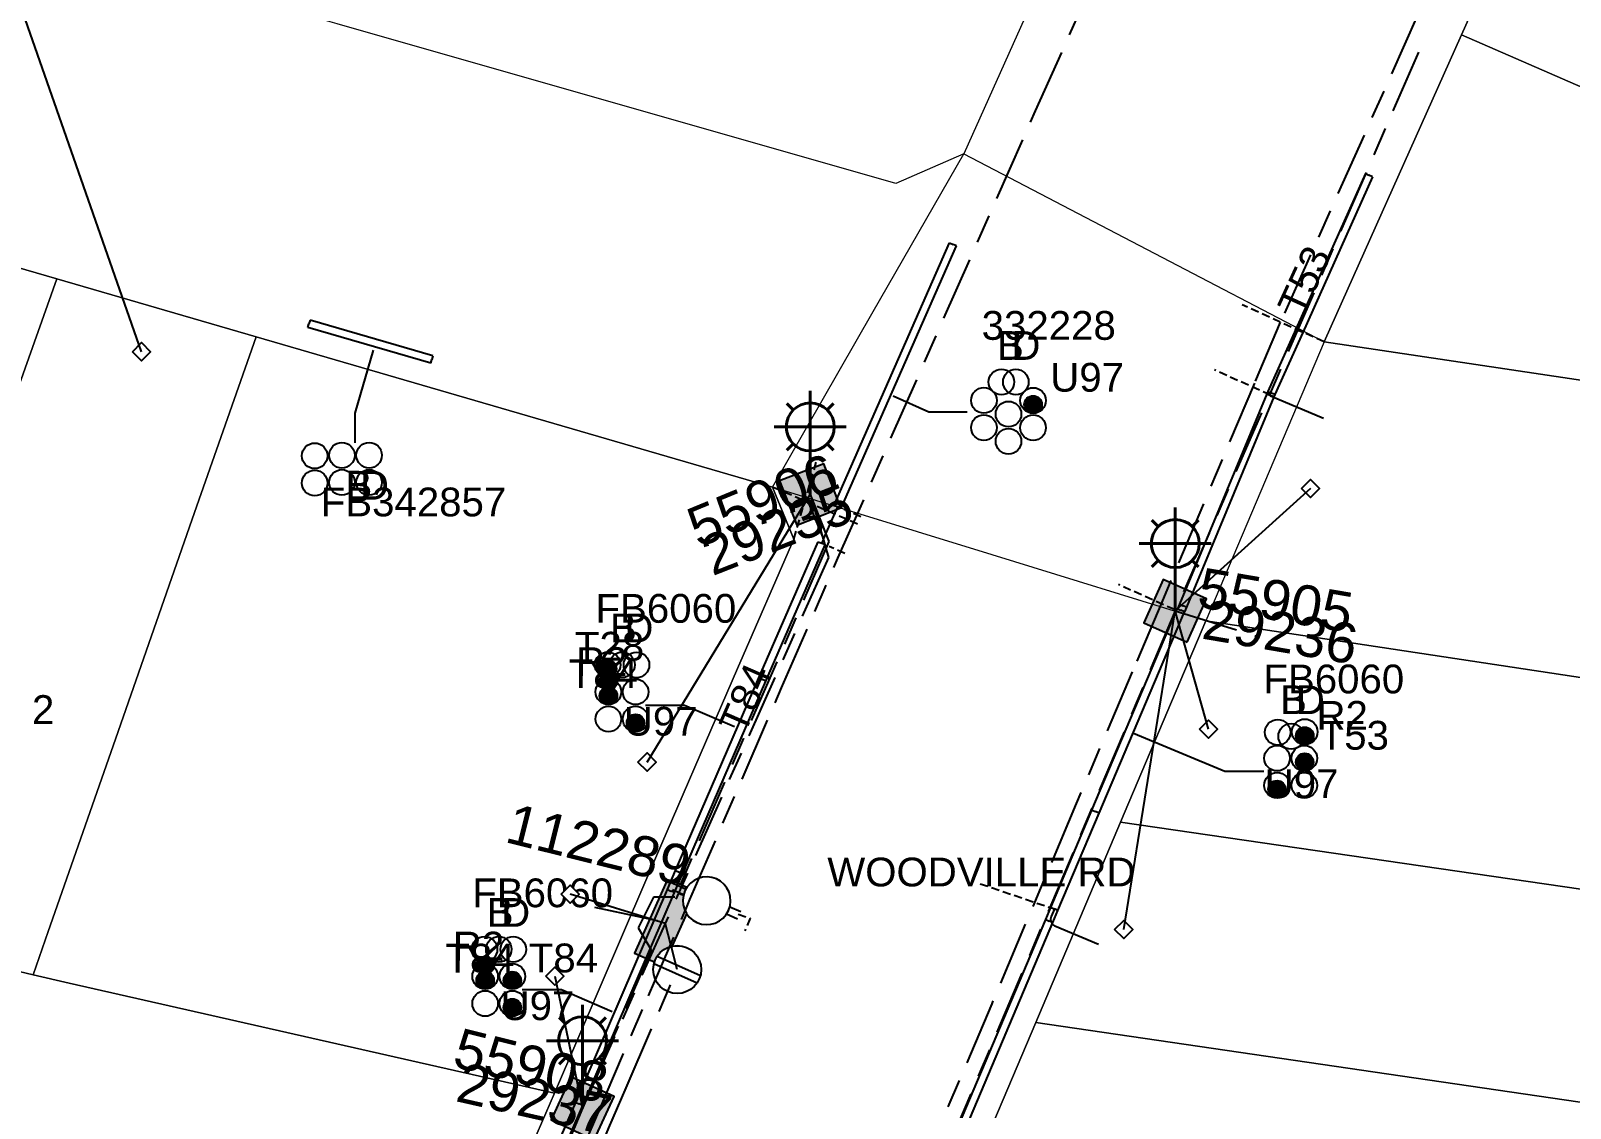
# Model space of a CAD drawing. Header units: metres. Extents: x 314484 to 315473, y 6253544 to 6254134.
# Drawn here: x 314907.1 to 315003.4, y 6254000.6 to 6254067.9 of the extents above; entities that cross this region are included whole.
import ezdxf
from ezdxf.enums import TextEntityAlignment as Align

# ---------------------------------------------------------------- set-up
doc = ezdxf.new("R2010")
doc.units = ezdxf.units.M
doc.linetypes.add('Cable Exist UG', pattern=[8.2, 4, -1.2, 1.8, -1.2])
doc.linetypes.add('DASHED', pattern=[0.75, 0.5, -0.25])
doc.layers.get('0').update_dxf_attribs({"color": 6})
for name, color, linetype, lineweight in [('Cadastre Buildings_SP_EXT', 9, 'Continuous', 5), ('Cadastre Land Parcels_SP_EXT', 9, 'Continuous', 5), ('Cadastre Roads_SP_EXT', 9, 'Continuous', 5)]:
    doc.layers.add(name, color=color, linetype=linetype, lineweight=lineweight)
for name, color, linetype in [('Duct_SP_EXT', 7, 'Continuous'), ('Equip_LV_EXT', 7, 'Continuous'), ('Equip_SP_SL_EXT', 7, 'Continuous'), ('Mains_HV_EXT', 7, 'Continuous'), ('Mains_LV_EXT', 7, 'Continuous'), ('Mains_SL_EXT', 7, 'Continuous'), ('Services_SP_EXT', 7, 'Continuous'), ('SupportsUG_SP_LV_EXT', 7, 'Continuous'), ('SupportsUG_SP_LV_SL_EXT', 7, 'Continuous'), ('Trench_SP_EXT', 7, 'Continuous')]:
    doc.layers.add(name, color=color, linetype=linetype)
doc.layers.add('UNKNOWN_FEATURES', color=1, linetype='DASHED', plot=False)
doc.styles.add('COLUMN_LABEL', font='arial.ttf')
doc.styles.add('iecARIAL', font='arial.ttf', dxfattribs={"height": 2})
doc.styles.add('POLE_LABEL', font='arial.ttf')
doc.styles.get("Standard").update_dxf_attribs({"font": 'arial.ttf'})

# ---------------------------------------------------------------- blocks, each defined once
blk = doc.blocks.new('COLUMN_EXT')
blk.add_hatch(color=256).paths.add_polyline_path([(-1.485, 1.485), (-1.485, -1.485), (1.485, -1.485), (1.485, 1.485)])
blk.add_lwpolyline([(-1.485, -1.485), (1.485, -1.485), (1.485, 1.485), (-1.485, 1.485)], close=True)
for tag, height, style, flags, p in [('ASSET_NUM', 2.5, 'COLUMN_LABEL', 8, (2, 2)), ('STRUCTURE_PLANT_NUMBER', 0.2, 'POLE_LABEL', 9, (1.813, 0.031)), ('STREET_CODE', 0.2, 'COLUMN_LABEL', 9, (1.813, -0.2))]:
    blk.add_attdef(tag, text='', height=height, dxfattribs=dict(style=style, flags=flags)).set_placement(p, align=Align.MIDDLE_LEFT)
at = {"flags": 9}
for tag, p in [('OWNED_BY', (1.813, -0.6)), ('STATE', (1.813, -0.8)), ('COLUMN_TYPE', (1.813, -0.4)), ('USAGE', (1.813, -1)), ('STREETNAME', (1.813, -1.6)), ('SUBURB', (1.813, -1.8)), ('LEGEND', (1.813, -1.2)), ('LOCATION', (1.813, -1.4)), ('NOTES', (1.813, -2))]:
    blk.add_attdef(tag, text='', height=0.2, dxfattribs=at).set_placement(p, align=Align.MIDDLE_LEFT)
at = {"flags": 1}
blk.add_attdef('Z', (1.813, -2.351), '', height=0.2, dxfattribs=at)
blk = doc.blocks.new('PILLAR_EXT')
blk.add_hatch(color=256).paths.add_polyline_path([(-2.475, 0.99), (-2.475, -0.99), (2.475, -0.99), (2.475, 0.99)])
blk.add_lwpolyline([(-2.475, -0.99), (2.475, -0.99), (2.475, 0.99), (-2.475, 0.99)], close=True)
at = {"style": 'iecARIAL', "flags": 8}
blk.add_attdef('ASSET_NUM', (1.5, 3.5), '', height=2.5, dxfattribs=at)
for tag, p, flags in [('OWNED_BY', (0, -0.2), 9), ('STATE', (0, -0.4), 9), ('SUPPORT_TYPE', (0, -0.6), 9), ('USAGE', (0, -0.8), 9), ('LEGEND', (0, -1), 9), ('STREETNAME', (0, -1.8), 9), ('SUBURB', (0, -2), 1), ('LOCATION', (0, -1.2), 9), ('NOTES', (0, -1.4), 9), ('PARENT', (0, -1.6), 9)]:
    blk.add_attdef(tag, p, '', height=0.2, dxfattribs=dict(flags=flags))
blk = doc.blocks.new('DUCT_EXT')
blk.add_circle((0, 0.8), 0.8)
at = {"flags": 1}
blk.add_attdef('Z', (0, 0), '', height=0.2, dxfattribs=at)
at = {"flags": 9}
for tag, p in [('DUCT_CODE', (0, 0)), ('XSECT_TYPE', (0, -0.2)), ('STATE', (0, -0.6)), ('FB_REFERENCE', (0, -0.4)), ('NOTES', (0, -0.8))]:
    blk.add_attdef(tag, text='', height=0.2, dxfattribs=at).set_placement(p, align=Align.MIDDLE_LEFT)
blk = doc.blocks.new('SL_LANTERN_EXT')
at = {"lineweight": 40}
for p, q in [((0, 1.968), (0, 6.468)), ((-1.459, 5.676), (-1.061, 5.278)), ((1.458, 5.676), (1.06, 5.278)), ((-2.25, 4.218), (2.25, 4.218)), ((-1.459, 2.759), (-1.061, 3.157)), ((1.458, 2.759), (1.06, 3.157)), ((0, 0), (0, 2.721))]:
    blk.add_line(p, q, dxfattribs=at)
blk.add_circle((0, 4.218), 1.5, dxfattribs=at)
at = {"style": 'iecARIAL', "flags": 8}
blk.add_attdef('ASSET_NUM', (1.5, 1.5), '', height=2.5, dxfattribs=at)
for tag, p, height, flags in [('CONSTRUCTED_VOLTAGE', (0.981, -0.653), 0.2, 9), ('CONTROL_TYPE', (0.981, -0.853), 0.2, 9), ('LANTERN_PURPOSE', (0.981, -1.053), 0.2, 9), ('LNUMBER', (2.181, -3.253), 2.5, 8), ('OPERATING_VOLTAGE', (0.981, -1.653), 0.2, 9), ('ORIENTATION', (0.981, -1.853), 0.2, 9), ('OWNED_BY', (0.981, -2.053), 0.2, 9), ('LANTERN_TYPE', (0.981, -1.253), 0.2, 9), ('NO_PHASES', (0.981, -1.453), 0.2, 9), ('STATE', (0.981, -2.253), 0.2, 9), ('CEXIST', (0.981, -2.653), 0.2, 9), ('CNEW', (0.981, -2.853), 0.2, 9), ('CNUMBER', (0.981, -3.053), 0.2, 9), ('USAGE', (0.981, -2.453), 0.2, 9), ('CREMOVE', (0.981, -3.253), 0.2, 9), ('CREPLACE', (0.981, -3.453), 0.2, 9), ('LKINGHEIGHT', (0.981, -3.653), 0.2, 9), ('LBRACKET', (0.981, -3.853), 0.2, 9), ('LBRACKETVOCAB', (0.981, -4.053), 0.2, 9), ('LCATEGORY', (0.981, -4.253), 0.2, 9), ('LCHARGE1', (0.981, -4.453), 0.2, 9), ('LCHARGE1PERCENT', (0.981, -4.653), 0.2, 9), ('LCHARGE2', (0.981, -4.853), 0.2, 9), ('LCHARGE2PERCENT', (0.981, -5.053), 0.2, 9), ('LCHARGE3', (0.981, -5.253), 0.2, 9), ('LCHARGE3PERCENT', (0.981, -5.453), 0.2, 9), ('LEXIST', (0.981, -5.653), 0.2, 9), ('LLAMP', (0.981, -5.853), 0.2, 9), ('LLAMPVOCAB', (0.981, -6.053), 0.2, 9), ('LMAST', (0.981, -6.253), 0.2, 9), ('LMASTVOCAB', (0.981, -6.453), 0.2, 9), ('LNEW', (0.981, -6.653), 0.2, 9), ('LANTNUMBER', (0.981, -6.853), 0.2, 9), ('LOUTREACH', (0.981, -7.253), 0.2, 9), ('LOUTREACHVOCAB', (0.981, -7.453), 0.2, 9), ('LRATECODE', (0.981, -7.653), 0.2, 9), ('LREMOVE', (0.981, -7.853), 0.2, 9), ('LREPLACE', (0.981, -8.053), 0.2, 9), ('LTYPE', (0.981, -8.253), 0.2, 9), ('LTYPEVOCAB', (0.981, -8.453), 0.2, 9), ('LEGEND', (0.981, -8.653), 0.2, 9), ('LOCATION', (0.981, -8.853), 0.2, 9), ('STREETNAME', (0.981, -9.253), 0.2, 9), ('SUBURB', (0.981, -9.453), 0.2, 1), ('NOTES', (0.981, -9.053), 0.2, 9)]:
    blk.add_attdef(tag, p, '', height=height, dxfattribs=dict(flags=flags))
blk = doc.blocks.new('CCP_EXT')
at = {"flags": 9}
for tag, p in [('STATE', (0, -1.8)), ('USAGE', (0, -1.2)), ('LEGEND', (0, -1.4)), ('LIFE_SUPPORT', (0, -1.6)), ('NOTES', (0, -2))]:
    blk.add_attdef(tag, text='', height=0.2, dxfattribs=at).set_placement(p, align=Align.MIDDLE_LEFT)
blk.add_wipeout([(0, 0.566), (0.566, 0), (0, -0.566), (-0.566, 0)])
blk.add_lwpolyline([(-0.566, 0), (0, 0.566), (0.566, 0), (0, -0.566), (-0.566, 0)])
at = {"flags": 1}
blk.add_attdef('Z', (0, 0), '', height=0.2, dxfattribs=at)
at = {"flags": 9}
for tag, p in [('CCP_TYPE', (0, 0)), ('OPERATING_VOLTAGE', (0, -0.6)), ('ORIENTATION', (0, -0.8)), ('OWNED_BY', (0, -1)), ('CONSTRUCTED_VOLTAGE', (0, -0.2)), ('NO_PHASES', (0, -0.4))]:
    blk.add_attdef(tag, text='', height=0.2, dxfattribs=at).set_placement(p, align=Align.MIDDLE_LEFT)
blk = doc.blocks.new('LV_UG_LINKS_OPEN_EXT')
for p, q in [((-0.249, 1.473), (-0.249, 2.22)), ((0.249, 1.473), (0.249, 2.22)), ((-0.249, -1.473), (-0.249, -2.22)), ((0.249, -1.473), (0.249, -2.22))]:
    blk.add_line(p, q)
at = {"flags": 9}
for tag, p in [('ACTUAL_STATUS', (0, 0)), ('OPERATING_VOLTAGE', (0, -0.6)), ('ORIENTATION', (0, -0.8)), ('STATE', (0, -1)), ('CONSTRUCTED_VOLTAGE', (0, -0.2)), ('NO_PHASES', (0, -0.4)), ('SWITCH_TYPE', (0, -1.2)), ('USAGE', (0, -1.4)), ('NOTES', (0, -1.6))]:
    blk.add_attdef(tag, text='', height=0.2, dxfattribs=at).set_placement(p, align=Align.MIDDLE_LEFT)
at = {"flags": 1}
blk.add_attdef('Z', (0, 0), '', height=0.2, dxfattribs=at)
blk.add_wipeout([(-0.249, 1.473), (-0.432, 1.43), (-0.608, 1.365), (-0.774, 1.278), (-0.928, 1.171), (-1.067, 1.045), (-1.19, 0.903), (-1.294, 0.747), (-1.377, 0.579), (-1.439, 0.402), (-1.478, 0.218), (-1.494, 0.031), (-1.486, -0.156), (-1.455, -0.341), (-1.4, -0.521), (-1.324, -0.692), (-1.227, -0.853), (-1.11, -1), (-0.976, -1.131), (-0.827, -1.244), (-0.664, -1.338), (-0.491, -1.411), (-0.311, -1.461), (-0.125, -1.489), (0.062, -1.493), (0.249, -1.473), (0.432, -1.43), (0.608, -1.365), (0.774, -1.278), (0.928, -1.171), (1.067, -1.045), (1.19, -0.903), (1.294, -0.747), (1.377, -0.579), (1.439, -0.402), (1.478, -0.218), (1.494, -0.031), (1.486, 0.156), (1.455, 0.341), (1.4, 0.521), (1.324, 0.692), (1.227, 0.853), (1.11, 1), (0.976, 1.131), (0.827, 1.244), (0.664, 1.338), (0.491, 1.411), (0.311, 1.461), (0.125, 1.489), (-0.062, 1.493)])
blk.add_lwpolyline([(0, -1.494, 1), (0, 1.494, 1)], format="xyb", close=True)
blk = doc.blocks.new('LV_UG_LINKS_CLOSED_EXT')
blk.add_wipeout([(-1.056, 1.057), (-1.18, 0.916), (-1.286, 0.761), (-1.371, 0.594), (-1.435, 0.417), (-1.476, 0.234), (-1.493, 0.047), (-1.487, -0.14), (-1.458, -0.326), (-1.406, -0.506), (-1.331, -0.678), (-1.236, -0.839), (-1.121, -0.988), (-0.988, -1.12), (-0.84, -1.235), (-0.679, -1.331), (-0.506, -1.406), (-0.326, -1.458), (-0.141, -1.487), (0.047, -1.493), (0.233, -1.476), (0.416, -1.435), (0.593, -1.371), (0.76, -1.286), (0.915, -1.181), (1.056, -1.057), (1.18, -0.916), (1.286, -0.761), (1.371, -0.594), (1.435, -0.417), (1.476, -0.234), (1.493, -0.047), (1.487, 0.14), (1.458, 0.326), (1.406, 0.506), (1.331, 0.678), (1.236, 0.839), (1.121, 0.988), (0.988, 1.12), (0.84, 1.235), (0.679, 1.331), (0.506, 1.406), (0.326, 1.458), (0.141, 1.487), (-0.047, 1.493), (-0.233, 1.476), (-0.416, 1.435), (-0.593, 1.371), (-0.76, 1.286), (-0.915, 1.181)])
for p, q in [((-0.25, -1.479), (-0.25, 1.479)), ((0.25, -1.479), (0.25, 1.479))]:
    blk.add_line(p, q)
blk.add_circle((0, 0), 1.5)
at = {"flags": 9}
for tag, p in [('ACTUAL_STATUS', (0, 0)), ('OPERATING_VOLTAGE', (0, -0.6)), ('ORIENTATION', (0, -0.8)), ('STATE', (0, -1)), ('CONSTRUCTED_VOLTAGE', (0, -0.2)), ('NO_PHASES', (0, -0.4)), ('SWITCH_TYPE', (0, -1.2)), ('USAGE', (0, -1.4)), ('NOTES', (0, -1.6))]:
    blk.add_attdef(tag, text='', height=0.2, dxfattribs=at).set_placement(p, align=Align.MIDDLE_LEFT)
at = {"flags": 1}
blk.add_attdef('Z', (0, 0), '', height=0.2, dxfattribs=at)
blk = doc.blocks.new('CABLE_LARGE_EXT')
h = blk.add_hatch(color=256)
edge = h.paths.add_edge_path()
edge.add_arc((0, 0.55), 0.55, 0, 360)
blk.add_circle((0, 0.55), 0.55)
at = {"flags": 1}
blk.add_attdef('Z', (0, 0), '', height=0.2, dxfattribs=at)
at = {"flags": 9}
for tag, p in [('COND_CODE', (0, 0)), ('XSECT_SIZE', (0, -0.6)), ('STATE', (0, -0.4)), ('FB_REFERENCE', (0, -0.2)), ('NOTES', (0, -0.8))]:
    blk.add_attdef(tag, text='', height=0.2, dxfattribs=at).set_placement(p, align=Align.MIDDLE_LEFT)

msp = doc.modelspace()

# ---------------------------------------------------------------- linework, layer by layer
at = {"layer": 'Cadastre Land Parcels_SP_EXT', "linetype": 'Continuous'}
for points in [[(315046.147, 6254059.164), (315001.61, 6254078.842), (314996.612, 6254067.691), (315041.311, 6254048.228), (315046.147, 6254059.164)], [(315041.311, 6254048.228), (314996.612, 6254067.691), (314988.018, 6254048.496), (315038.111, 6254041.026), (315041.311, 6254048.228)], [(314900.785, 6254030.03), (314908.753, 6254052.439), (314896.755, 6254055.919), (314893.736, 6254047.459), (314882.217, 6254015.191), (314884.804, 6254014.537), (314891.397, 6254012.862), (314894.419, 6254012.133), (314900.785, 6254030.03)], [(314908.222, 6254011.636), (314912.285, 6254023.233), (314917.378, 6254037.822), (314921.216, 6254048.822), (314908.753, 6254052.439), (314900.785, 6254030.03), (314894.419, 6254012.133), (314897.642, 6254011.33), (314904.026, 6254009.683), (314907.269, 6254008.908), (314908.222, 6254011.636)], [(315043.674, 6254040.168), (315038.111, 6254041.026), (314988.018, 6254048.496), (314980.627, 6254031.048), (315041.267, 6254021.883), (315043.674, 6254040.168)], [(315041.267, 6254021.883), (314980.627, 6254031.048), (314975.288, 6254018.461), (315039.611, 6254009.108), (315041.267, 6254021.883)], [(315039.611, 6254009.108), (314975.288, 6254018.461), (314969.993, 6254005.932), (315010.726, 6253999.967), (315037.909, 6253995.995), (315039.611, 6254009.108)], [(314926.91, 6253965.428), (314929.119, 6253972.204), (314935.006, 6253990.265), (314939.875, 6254001.52), (314909.534, 6254008.395), (314907.269, 6254008.908), (314904.026, 6254009.683), (314889.537, 6253970.059), (314922.791, 6253963.176), (314926.91, 6253965.428)], [(315010.726, 6253999.967), (314969.993, 6254005.932), (314961.12, 6253985.006), (315007.47, 6253977.898), (315010.726, 6253999.967)]]:
    msp.add_lwpolyline(points, close=True, dxfattribs=at)
at = {"layer": 'Cadastre Roads_SP_EXT', "linetype": 'Continuous'}
msp.add_lwpolyline([(314996.612, 6254067.691), (315001.61, 6254078.842), (315006.634, 6254090.053), (315011.763, 6254101.496), (315017.376, 6254114.028), (315021.068, 6254122.303), (315007.572, 6254126.141), (314996.522, 6254129.284), (314990.896, 6254116.803), (314983.096, 6254099.478), (314977.084, 6254086.085), (314970.848, 6254072.228), (314965.48, 6254060.264), (314976.905, 6254054.299), (314988.018, 6254048.496), (314996.612, 6254067.691)], close=True, dxfattribs=at)
at = {"layer": 'Duct_SP_EXT'}
for p, q in [((314990.604, 6254059.02), (314986.247, 6254049.289)), ((314990.604, 6254059.02), (314990.823, 6254058.922)), ((314991.042, 6254058.824), (314986.685, 6254049.093)), ((314991.042, 6254058.824), (314990.823, 6254058.922)), ((314957.385, 6254038.285), (314964.6, 6254054.689)), ((314957.824, 6254038.092), (314965.039, 6254054.496)), ((314964.6, 6254054.689), (314964.82, 6254054.593)), ((314965.039, 6254054.496), (314964.82, 6254054.593)), ((314924.46, 6254049.399), (314924.527, 6254049.629)), ((314932.141, 6254047.163), (314924.46, 6254049.399)), ((314924.594, 6254049.86), (314924.527, 6254049.629)), ((314932.276, 6254047.624), (314924.594, 6254049.86)), ((314986.247, 6254049.289), (314984.503, 6254045.393)), ((314986.685, 6254049.093), (314984.944, 6254045.202)), ((314986.247, 6254049.289), (314986.466, 6254049.191)), ((314986.685, 6254049.093), (314986.466, 6254049.191)), ((314932.276, 6254047.624), (314932.208, 6254047.394)), ((314932.141, 6254047.163), (314932.208, 6254047.394)), ((314984.439, 6254045.238), (314978.97, 6254032.093)), ((314984.882, 6254045.054), (314979.41, 6254031.903)), ((314984.503, 6254045.393), (314984.439, 6254045.238)), ((314984.439, 6254045.238), (314984.66, 6254045.146)), ((314984.439, 6254045.238), (314984.66, 6254045.146)), ((314984.503, 6254045.393), (314984.723, 6254045.297)), ((314984.882, 6254045.054), (314984.66, 6254045.146)), ((314984.882, 6254045.054), (314984.66, 6254045.146)), ((314984.944, 6254045.202), (314984.723, 6254045.297)), ((314984.944, 6254045.202), (314984.882, 6254045.054)), ((314957.385, 6254038.285), (314957.605, 6254038.189)), ((314957.824, 6254038.092), (314957.605, 6254038.189)), ((314952.669, 6254027.48), (314956.374, 6254035.997)), ((314956.374, 6254035.997), (314956.595, 6254035.902)), ((314956.815, 6254035.806), (314956.595, 6254035.902)), ((314953.11, 6254027.289), (314956.815, 6254035.806)), ((314978.97, 6254032.093), (314978.843, 6254031.81)), ((314978.97, 6254032.093), (314979.19, 6254031.998)), ((314973.502, 6254019.217), (314978.841, 6254031.806)), ((314973.944, 6254019.03), (314979.283, 6254031.618)), ((314978.841, 6254031.806), (314979.062, 6254031.712)), ((314978.843, 6254031.81), (314979.062, 6254031.712)), ((314979.281, 6254031.614), (314979.062, 6254031.712)), ((314979.283, 6254031.618), (314979.062, 6254031.712)), ((314979.41, 6254031.903), (314979.19, 6254031.998)), ((314979.41, 6254031.903), (314979.281, 6254031.614)), ((314952.669, 6254027.48), (314952.889, 6254027.385)), ((314953.11, 6254027.289), (314952.889, 6254027.385)), ((314970.929, 6254013.13), (314973.502, 6254019.217)), ((314971.371, 6254012.943), (314973.944, 6254019.03)), ((314973.502, 6254019.217), (314973.723, 6254019.124)), ((314973.944, 6254019.03), (314973.723, 6254019.124)), ((314970.609, 6254012.374), (314970.929, 6254013.13)), ((314970.929, 6254013.13), (314971.15, 6254013.037)), ((314971.051, 6254012.187), (314971.371, 6254012.943)), ((314971.371, 6254012.943), (314971.15, 6254013.037)), ((314962.499, 6253993.227), (314970.609, 6254012.374)), ((314962.941, 6253993.04), (314971.051, 6254012.187)), ((314970.609, 6254012.374), (314970.83, 6254012.281)), ((314970.609, 6254012.374), (314970.83, 6254012.281)), ((314971.051, 6254012.187), (314970.83, 6254012.281)), ((314971.051, 6254012.187), (314970.83, 6254012.281)), ((314936.373, 6253989.748), (314941.215, 6254000.94)), ((314936.822, 6253989.578), (314941.655, 6254000.75)), ((314941.215, 6254000.94), (314941.435, 6254000.845)), ((314941.216, 6254000.942), (314941.436, 6254000.847)), ((314941.655, 6254000.75), (314941.435, 6254000.845)), ((314941.657, 6254000.752), (314941.436, 6254000.847))]:
    msp.add_line(p, q, dxfattribs=at)
for points in [[(314927.418, 6254042.183), (314927.418, 6254044.036), (314928.565, 6254047.977)], [(314965.695, 6254044.105), (314963.305, 6254044.105), (314961.067, 6254045.094)], [(314945.57, 6254025.782), (314948.025, 6254025.782), (314951.141, 6254024.435)], [(314984.248, 6254021.628), (314981.821, 6254021.628), (314976.104, 6254024.015)], [(314937.861, 6254007.993), (314940.315, 6254007.993), (314943.494, 6254006.619)]]:
    msp.add_lwpolyline(points, dxfattribs=at)
at = {"layer": 'Mains_LV_EXT', "linetype": 'Cable Exist UG'}
msp.add_lwpolyline([(314941.642, 6254000.576), (314936.603, 6253988.581), (314929.3, 6253965.449), (314926.148, 6253962.747)], dxfattribs=at)
at = {"layer": 'Trench_SP_EXT', "linetype": 'Cable Exist UG'}
for points in [[(314984.668, 6254045.132), (314987.978, 6254043.734)], [(314955.614, 6254038.818), (314956.708, 6254036.15), (314956.595, 6254035.902)], [(314956.708, 6254036.15), (314957.605, 6254038.189)], [(314978.714, 6254031.67), (314983.949, 6254030.046)]]:
    msp.add_lwpolyline(points, dxfattribs=at)
msp.add_lwpolyline([(314971.15, 6254013.037), (314970.95, 6254012.565), (314970.95, 6254012.565, 0.414286), (314971.188, 6254011.98), (314971.188, 6254011.98), (314973.909, 6254010.83)], format="xyb", dxfattribs=at)
at = {"layer": 'UNKNOWN_FEATURES'}
for points in [[(314988.018, 6254048.496), (314982.899, 6254050.812)], [(314984.667, 6254045.171), (314981.164, 6254046.74)], [(314954.863, 6254036.17), (314956.363, 6254041.326)], [(314958.843, 6254037.104), (314953.53, 6254039.419)], [(314959.043, 6254037.562), (314958.012, 6254038.011)], [(314958.044, 6254035.27), (314957.069, 6254035.695)], [(314978.66, 6254031.755), (314975.157, 6254033.323)], [(314949.335, 6254013.442), (314947.627, 6254013.999)], [(314966.509, 6254014.613), (314971.15, 6254013.037)], [(314951.379, 6254012.701), (314952.121, 6254012.47), (314951.791, 6254011.663)]]:
    msp.add_lwpolyline(points, dxfattribs=at)

# ---------------------------------------------------------------- block references
at = {"layer": 'Duct_SP_EXT'}
for name, p in [('DUCT_EXT', (314967.839, 6254045.188)), ('DUCT_EXT', (314968.74, 6254045.189)), ('DUCT_EXT', (314966.745, 6254044.036)), ('DUCT_EXT', (314969.822, 6254044.031)), ('DUCT_EXT', (314968.284, 6254043.179)), ('CABLE_LARGE_EXT', (314969.822, 6254044.031)), ('DUCT_EXT', (314966.745, 6254042.336)), ('DUCT_EXT', (314969.822, 6254042.331)), ('DUCT_EXT', (314968.284, 6254041.479)), ('DUCT_EXT', (314943.214, 6254027.503)), ('CABLE_LARGE_EXT', (314943.214, 6254027.503)), ('DUCT_EXT', (314944.111, 6254027.501)), ('DUCT_EXT', (314945.014, 6254027.497)), ('DUCT_EXT', (314943.257, 6254025.811)), ('CABLE_LARGE_EXT', (314943.261, 6254026.746)), ('DUCT_EXT', (314944.957, 6254025.811)), ('CABLE_LARGE_EXT', (314943.256, 6254025.811)), ('DUCT_EXT', (314943.257, 6254024.111)), ('DUCT_EXT', (314944.957, 6254024.111)), ('CABLE_LARGE_EXT', (314944.957, 6254024.111)), ('DUCT_EXT', (314985.121, 6254023.283)), ('DUCT_EXT', (314985.963, 6254023.03)), ('DUCT_EXT', (314986.813, 6254023.311)), ('CABLE_LARGE_EXT', (314986.813, 6254023.311)), ('DUCT_EXT', (314985.083, 6254021.664)), ('DUCT_EXT', (314986.783, 6254021.664)), ('DUCT_EXT', (314985.083, 6254019.964)), ('DUCT_EXT', (314986.783, 6254019.964)), ('CABLE_LARGE_EXT', (314985.079, 6254019.968)), ('DUCT_EXT', (314935.505, 6254009.714)), ('DUCT_EXT', (314936.401, 6254009.712)), ('DUCT_EXT', (314937.305, 6254009.708)), ('CABLE_LARGE_EXT', (314935.552, 6254008.957)), ('DUCT_EXT', (314935.547, 6254008.022)), ('CABLE_LARGE_EXT', (314935.547, 6254008.022)), ('DUCT_EXT', (314937.247, 6254008.022)), ('CABLE_LARGE_EXT', (314937.247, 6254008.022)), ('DUCT_EXT', (314935.547, 6254006.322)), ('DUCT_EXT', (314937.247, 6254006.322)), ('CABLE_LARGE_EXT', (314937.247, 6254006.322))]:
    msp.add_blockref(name, p, dxfattribs=at)
for name, p, rotation in [('DUCT_EXT', (314925.686, 6254041.371), 90), ('DUCT_EXT', (314927.39, 6254041.406), 90), ('DUCT_EXT', (314929.09, 6254041.406), 90), ('DUCT_EXT', (314925.686, 6254039.671), 90), ('DUCT_EXT', (314927.39, 6254039.706), 90), ('DUCT_EXT', (314929.09, 6254039.706), 90), ('CABLE_LARGE_EXT', (314986.809, 6254021.672), 0.2216716744379427)]:
    msp.add_blockref(name, p, dxfattribs=dict(at, rotation=rotation))
at = {"layer": 'Equip_SP_SL_EXT'}
ref = msp.add_blockref('SL_LANTERN_EXT', (314955.883, 6254038.96), dxfattribs=at)
ref.add_attrib('ASSET_NUM', '55906', dxfattribs={"layer": '0', "height": 2.5, "rotation": 22.43753, "style": 'iecARIAL'}).set_placement((314957.383, 6254040.46), align=Align.MIDDLE_RIGHT)
ref = msp.add_blockref('SL_LANTERN_EXT', (314978.714, 6254031.67), dxfattribs=at)
ref.add_attrib('ASSET_NUM', '55905', dxfattribs={"layer": '0', "height": 2.5, "rotation": 350.28761, "style": 'iecARIAL'}).set_placement((314980.214, 6254033.17), align=Align.MIDDLE_LEFT)
ref = msp.add_blockref('SL_LANTERN_EXT', (314941.642, 6254000.576), dxfattribs=at)
ref.add_attrib('ASSET_NUM', '55908', dxfattribs={"layer": '0', "height": 2.5, "rotation": 346.11531, "style": 'iecARIAL'}).set_placement((314943.142, 6254002.076), align=Align.MIDDLE_RIGHT)
at = {"layer": 'Services_SP_EXT'}
msp.add_blockref('CCP_EXT', (314945.674, 6254022.224), dxfattribs=at)
at = {"layer": 'SupportsUG_SP_LV_EXT'}
ref = msp.add_blockref('PILLAR_EXT', (314946.804, 6254012.134), dxfattribs=dict(at, rotation=245.9358382762946))
ref.add_attrib('ASSET_NUM', '112289', dxfattribs={"layer": '0', "height": 2.5, "rotation": 345.98926, "style": 'iecARIAL'}).set_placement((314948.304, 6254015.634), align=Align.MIDDLE_RIGHT)
at = {"layer": 'SupportsUG_SP_LV_SL_EXT'}
ref = msp.add_blockref('COLUMN_EXT', (314955.883, 6254038.96), dxfattribs=dict(at, rotation=291.1587025648955))
ref.add_attrib('ASSET_NUM', '29235', dxfattribs={"layer": '0', "height": 2.5, "rotation": 21.41622, "style": 'COLUMN_LABEL'}).set_placement((314957.883, 6254039.71), align=Align.TOP_RIGHT)
ref = msp.add_blockref('COLUMN_EXT', (314978.714, 6254031.67), dxfattribs=dict(at, rotation=65.95353558023618))
ref.add_attrib('ASSET_NUM', '29236', dxfattribs={"layer": '0', "height": 2.5, "rotation": 350.28761, "style": 'COLUMN_LABEL'}).set_placement((314980.714, 6254032.42), align=Align.TOP_LEFT)
ref = msp.add_blockref('COLUMN_EXT', (314941.642, 6254000.576), dxfattribs=dict(at, rotation=245.4473111582223))
ref.add_attrib('ASSET_NUM', '29237', dxfattribs={"layer": '0', "height": 2.5, "rotation": 347.23772, "style": 'COLUMN_LABEL'}).set_placement((314943.642, 6254001.326), align=Align.TOP_RIGHT)

# ---------------------------------------------------------------- texts
at = {"layer": 'Cadastre Land Parcels_SP_EXT'}
msp.add_text('2', height=1.8, dxfattribs=at).set_placement((314907.2, 6254024.604))
at = {"layer": 'Cadastre Roads_SP_EXT'}
msp.add_text('WOODVILLE RD', height=1.8, dxfattribs=at).set_placement((314956.948, 6254014.446))
at = {"layer": 'Duct_SP_EXT'}
for s, p in [('332228', (314966.605, 6254048.626)), ('B', (314967.564, 6254047.372)), ('D', (314968.464, 6254047.372)), ('U97', (314970.897, 6254045.383)), ('B', (314926.814, 6254038.633)), ('D', (314927.714, 6254038.633)), ('FB342857', (314925.264, 6254037.586)), ('FB6060', (314942.449, 6254030.932)), ('B', (314943.358, 6254029.707)), ('D', (314944.258, 6254029.707)), ('T28', (314941.163, 6254028.564)), ('R2', (314941.235, 6254027.601)), ('T84', (314940.769, 6254026.845)), ('FB6060', (314984.227, 6254026.516)), ('B', (314985.274, 6254025.221)), ('D', (314986.253, 6254025.221)), ('U97', (314944.225, 6254023.874)), ('R2', (314987.548, 6254024.24)), ('T53', (314987.745, 6254022.996)), ('U97', (314984.309, 6254019.971)), ('FB6060', (314934.74, 6254013.143)), ('B', (314935.649, 6254011.918)), ('D', (314936.549, 6254011.918)), ('T84', (314933.06, 6254009.056)), ('R2', (314933.526, 6254009.812))]:
    msp.add_text(s, height=1.8, dxfattribs=at).set_placement(p)
at = {"layer": 'Mains_LV_EXT'}
for s, rotation, p in [('T53', 65.3769, (314986.695, 6254049.994)), ('T84', 66.50455, (314951.769, 6254023.871))]:
    msp.add_text(s, height=1.8, rotation=rotation, dxfattribs=at).set_placement(p)

# ---------------------------------------------------------------- next in the draw order: linework, layer by layer
at = {"layer": 'Services_SP_EXT'}
msp.add_lwpolyline([(314945.674, 6254022.224), (314955.883, 6254038.96)], dxfattribs=at)

# ---------------------------------------------------------------- next in the draw order: block references
for p in [(314914.047, 6254047.883), (314987.175, 6254039.322), (314980.797, 6254024.279), (314940.86, 6254013.956), (314975.488, 6254011.744), (314939.905, 6254008.838)]:
    msp.add_blockref('CCP_EXT', p, dxfattribs=at)

# ---------------------------------------------------------------- next in the draw order: linework, layer by layer
at = {"layer": 'Cadastre Buildings_SP_EXT', "linetype": 'Continuous'}
msp.add_lwpolyline([(314945.605, 6254014.823), (314951.33, 6254028.062), (314954.863, 6254036.17), (314953.53, 6254039.419), (314921.216, 6254048.822), (314917.378, 6254037.822), (314912.285, 6254023.233), (314908.222, 6254011.636), (314907.269, 6254008.908), (314909.534, 6254008.395), (314939.875, 6254001.52), (314945.605, 6254014.823)], close=True, dxfattribs=at)
at = {"layer": 'Cadastre Roads_SP_EXT', "linetype": 'Continuous'}
msp.add_lwpolyline([(314804.005, 6254082.889), (314844.851, 6254071.041), (314860.013, 6254066.599), (314872.133, 6254063.079), (314884.278, 6254059.54), (314889.458, 6254058.038), (314896.755, 6254055.919), (314908.753, 6254052.439), (314921.216, 6254048.822), (314953.53, 6254039.419), (314959.827, 6254050.406), (314965.48, 6254060.264), (314961.226, 6254058.397), (314926.293, 6254068.378), (314926.293, 6254068.378), (314914.176, 6254071.875), (314902.148, 6254075.319), (314889.864, 6254078.834), (314879.892, 6254081.689), (314877.701, 6254082.316), (314864.848, 6254085.995), (314854.648, 6254088.915), (314840.055, 6254093.092), (314816.576, 6254099.813)], dxfattribs=at)
msp.add_lwpolyline([(314969.993, 6254005.932), (314975.288, 6254018.461), (314980.627, 6254031.048), (314967.271, 6254035.174), (314953.53, 6254039.419), (314954.863, 6254036.17), (314951.33, 6254028.062), (314945.605, 6254014.823), (314939.875, 6254001.52), (314935.006, 6253990.265), (314948.868, 6253987.472), (314961.12, 6253985.006), (314969.993, 6254005.932)], close=True, dxfattribs=at)
at = {"layer": 'Mains_HV_EXT', "linetype": 'Cable Exist UG'}
msp.add_lwpolyline([(314993.874, 6254068.917), (314985.28, 6254049.722), (314983.669, 6254045.92), (314983.669, 6254045.92), (314977.865, 6254032.218), (314976.015, 6254027.857), (314976.015, 6254027.857), (314972.525, 6254019.631), (314967.23, 6254007.101), (314958.358, 6253986.177), (314957.389, 6253983.5), (314957.389, 6253983.5), (314954.974, 6253976.797), (314953.665, 6253973.214), (314958.093, 6253972.554), (314957.492, 6253968.587)], dxfattribs=at)
at = {"layer": 'Mains_LV_EXT', "linetype": 'Cable Exist UG'}
msp.add_lwpolyline([(314993.929, 6254066.604), (314978.714, 6254031.67)], dxfattribs=at)
at = {"layer": 'Mains_SL_EXT', "linetype": 'Cable Exist UG'}
for points in [[(314993.929, 6254066.604), (314978.714, 6254031.67)], [(314978.714, 6254031.67), (314962.405, 6253993.169)]]:
    msp.add_lwpolyline(points, dxfattribs=at)
at = {"layer": 'Services_SP_EXT'}
for points in [[(314914.047, 6254047.883), (314906.329, 6254069.968)], [(314987.175, 6254039.322), (314978.714, 6254031.67)], [(314975.488, 6254011.744), (314978.714, 6254031.67)], [(314980.797, 6254024.279), (314978.714, 6254031.67)], [(314939.905, 6254008.838), (314941.642, 6254000.576)]]:
    msp.add_lwpolyline(points, dxfattribs=at)
at = {"layer": 'Trench_SP_EXT', "linetype": 'Cable Exist UG'}
msp.add_lwpolyline([(314946.325, 6254012.3), (314941.81, 6254013.261)], dxfattribs=at)

# ---------------------------------------------------------------- next in the draw order: texts
at = {"layer": 'Duct_SP_EXT'}
for s, p in [('T84', (314938.277, 6254009.072)), ('U97', (314936.515, 6254006.085))]:
    msp.add_text(s, height=1.8, dxfattribs=at).set_placement(p)

# ---------------------------------------------------------------- next in the draw order: block references
at = {"layer": 'Equip_LV_EXT', "rotation": 245.9358379673546}
msp.add_blockref('LV_UG_LINKS_OPEN_EXT', (314949.405, 6254013.552), dxfattribs=at)

# ---------------------------------------------------------------- next in the draw order: linework, layer by layer
at = {"layer": 'Duct_SP_EXT'}
for p, q in [((314947.456, 6254015.43), (314952.669, 6254027.48)), ((314947.896, 6254015.24), (314953.11, 6254027.289)), ((314946.946, 6254014.246), (314947.456, 6254015.43)), ((314947.387, 6254014.056), (314947.896, 6254015.24)), ((314947.456, 6254015.43), (314947.676, 6254015.335)), ((314947.896, 6254015.24), (314947.676, 6254015.335)), ((314946.946, 6254014.246), (314947.166, 6254014.151)), ((314946.946, 6254014.246), (314947.166, 6254014.151)), ((314947.387, 6254014.056), (314947.166, 6254014.151)), ((314947.387, 6254014.056), (314947.166, 6254014.151))]:
    msp.add_line(p, q, dxfattribs=at)
at = {"layer": 'Services_SP_EXT'}
msp.add_lwpolyline([(314946.804, 6254012.135), (314940.86, 6254013.956)], dxfattribs=at)

# ---------------------------------------------------------------- next in the draw order: block references
at = {"layer": 'Equip_LV_EXT', "rotation": 245.9358379673546}
msp.add_blockref('LV_UG_LINKS_CLOSED_EXT', (314947.559, 6254009.247), dxfattribs=at)

# ---------------------------------------------------------------- next in the draw order: linework, layer by layer
at = {"layer": 'Duct_SP_EXT'}
for p, q in [((314941.216, 6254000.942), (314946.946, 6254014.246)), ((314941.657, 6254000.752), (314947.387, 6254014.056))]:
    msp.add_line(p, q, dxfattribs=at)
at = {"layer": 'Mains_HV_EXT', "linetype": 'Cable Exist UG'}
msp.add_lwpolyline([(314888.926, 6253967.121), (314923.263, 6253960.015), (314928.349, 6253962.796), (314929.393, 6253963.367), (314929.393, 6253963.367), (314931.971, 6253971.274), (314937.815, 6253989.202), (314942.628, 6254000.329), (314945.763, 6254007.606), (314945.763, 6254007.606), (314948.359, 6254013.634), (314954.082, 6254026.867), (314957.613, 6254034.971), (314969.971, 6254062.945), (314969.971, 6254062.945), (314973.584, 6254070.998)], dxfattribs=at)
at = {"layer": 'Mains_LV_EXT', "linetype": 'Cable Exist UG'}
for points in [[(314955.883, 6254038.96), (314957.049, 6254036.016), (314947.403, 6254013.783), (314946.081, 6254013.765), (314945.124, 6254011.851), (314945.928, 6254010.476), (314941.642, 6254000.576)], [(314851.954, 6253953.813), (314854.004, 6253954.179), (314858.302, 6253974.569), (314858.302, 6253974.569), (314863.576, 6253973.412), (314882.883, 6253969.408), (314882.883, 6253969.408), (314890.369, 6253967.873), (314891.692, 6253965.774), (314891.692, 6253965.774), (314923.42, 6253958.961), (314930.221, 6253962.68), (314932.922, 6253970.964), (314938.751, 6253988.848), (314943.294, 6253999.349), (314944.375, 6254001.857), (314944.375, 6254001.857), (314947.559, 6254009.247), (314946.815, 6254012.161)]]:
    msp.add_lwpolyline(points, dxfattribs=at)
at = {"layer": 'Mains_SL_EXT', "linetype": 'Cable Exist UG'}
msp.add_lwpolyline([(314955.964, 6254038.675), (314957.017, 6254035.005), (314941.642, 6254000.576)], dxfattribs=at)

doc.saveas('drawing.dxf')
